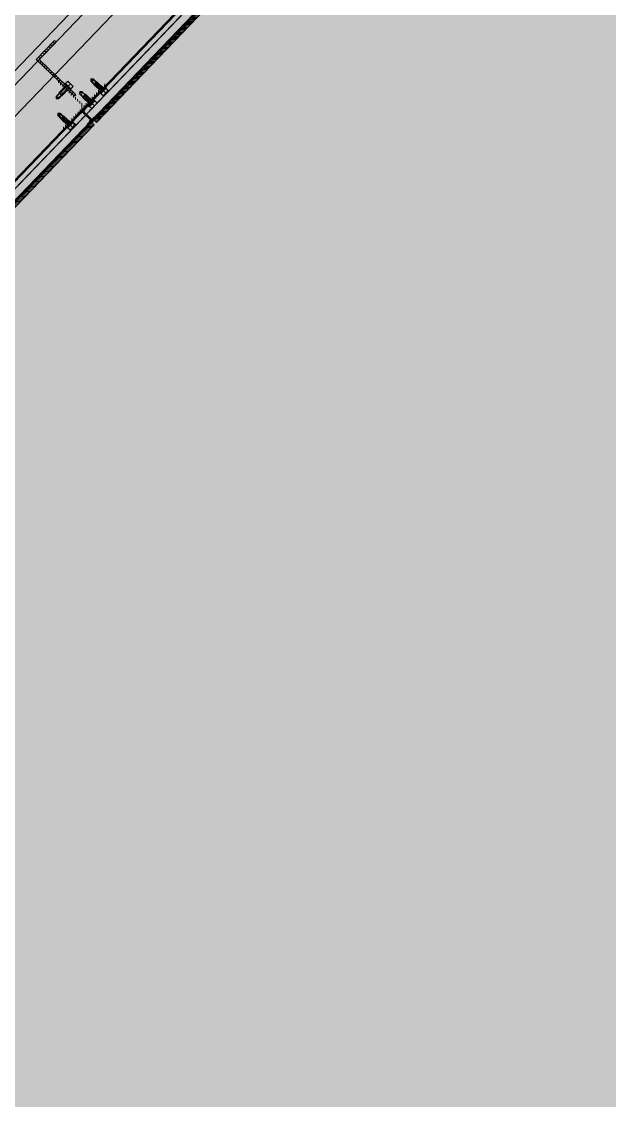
# Model space of a CAD drawing. Header units: metres. Extents: x 678805 to 1359287, y 2747329 to 5497370.
# Drawn here: x 679797.455 to 679798.343, y 2748725.445 to 2748727.075 of the extents above; entities that cross this region are included whole.
import ezdxf

# ---------------------------------------------------------------- set-up
doc = ezdxf.new("R2010")
doc.units = ezdxf.units.M
doc.linetypes.add('XREF_MON_BUILDINGS$0$Hidden', pattern=[0.004, 0.002, -0.002])
doc.linetypes.add('XREF_MON_SFT_TREES$0$HIDDEN', pattern=[0.375, 0.25, -0.125])
for name, color, linetype in [('00_XREF_MON_HSC_PAVEMENT', 7, 'Continuous'), ('00_XREF_TWQ_BUILDINGS', 7, 'Continuous'), ('00_XREF_TWQ_SFT_TREES', 7, 'Continuous'), ('XREF_MON_BUILDINGS$0$00-Modulos DEFINIDOS', 7, 'Continuous'), ('XREF_MON_BUILDINGS$0$00-Modulos ROOFS', 2, 'Continuous'), ('XREF_MON_BUILDINGS$0$02-L-01_Structure t2', 7, 'Continuous'), ('XREF_MON_BUILDINGS$0$02-L-01_Struture aux', 4, 'Continuous'), ('XREF_MON_BUILDINGS$0$02-L-Insulation', 252, 'Continuous'), ('XREF_MON_BUILDINGS$0$02-L-INT Panel', 5, 'Continuous'), ('XREF_MON_BUILDINGS$0$02-L-panel', 5, 'Continuous'), ('XREF_MON_SFT_TREES$0$SL_TREE_CANOPY', 251, 'XREF_MON_SFT_TREES$0$HIDDEN')]:
    doc.layers.add(name, color=color, linetype=linetype)
doc.layers.add('XREF_MON_BUILDINGS$0$0-WIPEOUTS', color=7, linetype='Continuous', true_color=0xffffff)
doc.layers.add('XREF_MON_SFT_TREES$0$SL_TREE_FICUS_RELIGIOSA', color=7, linetype='Continuous', true_color=0x405700)
for name, color, linetype, lineweight in [('XREF_MON_BUILDINGS$0$02-H-251', 251, 'Continuous', 0), ('XREF_MON_BUILDINGS$0$02-H-254', 254, 'Continuous', 0), ('XREF_MON_BUILDINGS$0$02-L-01_Structure L', 7, 'Continuous', 5), ('XREF_MON_BUILDINGS$0$02-L-01_Structure T', 8, 'Continuous', 5), ('XREF_MON_HSC_FURNITURE$0$05-Railing', 8, 'Continuous', 13)]:
    doc.layers.add(name, color=color, linetype=linetype, lineweight=lineweight)
for name, color, linetype, lineweight, true_color in [('XREF_MON_BUILDINGS$0$02-KH-01 Water_Toilets', 7, 'Continuous', 30, 0x3877ff), ('XREF_MON_HSC_FURNITURE$0$05-Railing_wipeout', 7, 'Continuous', 13, 0xfcfcfc), ('XREF_MON_HSC_PAVEMENT$0$03-TR-Pavement_06_Concrete Slab in situ', 7, 'Continuous', 9, 0xf7f7f7)]:
    doc.layers.add(name, color=color, linetype=linetype, lineweight=lineweight, true_color=true_color)
doc.layers.get('XREF_MON_BUILDINGS$0$02-KH-01 Water_Toilets').off()
doc.layers.get('XREF_MON_SFT_TREES$0$SL_TREE_FICUS_RELIGIOSA').off()
doc.linetypes.add('XREF_MON_BUILDINGS$0$BATTING', pattern='A,0.0001,-0.1,[134,ltypeshp.shx,S=0.1,R=0,X=-0.1,Y=0],-0.2,[134,ltypeshp.shx,S=0.1,R=180,X=0.1,Y=0],-0.1', length=0.4001)

# ---------------------------------------------------------------- blocks, each defined once
blk = doc.blocks.new('XREF_MON_BUILDINGS$0$modulo kiosco')
at = {"layer": 'XREF_MON_BUILDINGS$0$0-WIPEOUTS', "true_color": 0xfcfcfc}
h = blk.add_hatch(color=7, dxfattribs=at)
h.dxf.hatch_style = 1
h.paths.add_polyline_path([(119.6986085139215, -61.62058441969566), (119.6986085125245, -56.82058442011476), (124.4986085132696, -56.82058442058042), (124.4986085123383, -61.62058442132547)])
at = {"layer": 'XREF_MON_BUILDINGS$0$00-Modulos ROOFS', "lineweight": 0}
blk.add_lwpolyline([(119.6986085139215, -61.62058441969566), (119.6986085125245, -56.82058442011476), (124.4986085132696, -56.82058442058042), (124.4986085123383, -61.62058442132547)], close=True, dxfattribs=at)
at = {"layer": 'XREF_MON_BUILDINGS$0$00-Modulos ROOFS'}
blk.add_lwpolyline([(124.4986085137352, -57.12058442062698), (124.4986085132696, -56.82058442058042), (124.1986085125245, -56.82058442151174), (119.9986085128039, -56.82058442034759), (119.6986085125245, -56.82058442011476), (119.6986085125245, -57.12058442085981), (119.6986085134558, -61.32058442058042), (119.6986085139215, -61.62058441969566), (119.9986085128039, -61.62058442062698), (124.1986085125245, -61.62058442109264), (124.4986085123383, -61.62058442132547), (124.4986085128039, -61.32058442081325)], close=True, dxfattribs=at)
blk = doc.blocks.new('XREF_MON_BUILDINGS$0$AUTORROSCANTE')
at = {"layer": 'XREF_MON_BUILDINGS$0$02-L-01_Structure t2', "color": 0}
for p, q in [((-31.20000000000002, 5.629165124598842), (-26.19999999999959, 5.62916512459816)), ((-31.19999999999999, -3.410605131648481e-13), (-26.19999999999976, 0)), ((-2.365309734828713, 2.5), (-25, 2.5)), ((0, 0), (-8.999999999999972, 2.5)), ((0, 0), (-3.600692283157343, -1.09366380576239)), ((0, 0), (-2.365309734828713, 2.5)), ((0, 0), (-2.365309734828713, -2.5)), ((-31.20000000000002, -5.629165124598899), (-26.19999999999948, -5.629165124599581)), ((-2.365309734828713, -2.5), (-25, -2.5)), ((-3.600692283157343, -1.09366380576239), (-2.365309734828713, -2.5))]:
    blk.add_line(p, q, dxfattribs=at)
at = {"layer": 'XREF_MON_BUILDINGS$0$02-L-01_Structure t2', "color": 253}
for p, q in [((-25, 3.149999999999977), (-8.999999999999943, 3.150000000000034)), ((-23.47427264461649, -3.14999999999992), (-25, 2.662522019210144)), ((-21.40651940967126, -3.14999999999992), (-23.06020473028568, 3.149999999999864)), ((-19.338766174726, -3.14999999999992), (-20.99245149534045, 3.14999999999992)), ((-17.27101293978083, -3.14999999999992), (-18.92469826039516, 3.150000000000034)), ((-15.20325970483566, -3.14999999999992), (-16.85694502544993, 3.150000000000034)), ((-13.1355064698904, -3.14999999999992), (-14.78919179050473, 3.149999999999977)), ((-11.06775323494514, -3.14999999999992), (-12.72143855555953, 3.149999999999977)), ((-9, -3.14999999999992), (-10.65368532061433, 3.150000000000034)), ((-9, -3.14999999999992), (-8.999999999999972, 3.150000000000034)), ((-25, -3.149999999999977), (-9, -3.149999999999977)), ((-3.600692283157343, -1.09366380576239), (-9, -2.5))]:
    blk.add_line(p, q, dxfattribs=at)
at = {"layer": 'XREF_MON_BUILDINGS$0$02-L-01_Structure t2', "color": 0}
for points in [[(-31.20000000000002, 5.629165124598842), (-26.19999999999996, 5.629165124598842), (-26.19999999999996, -5.629165124599581), (-31.20000000000002, -5.629165124599581)], [(-26.19999999999951, 6.5), (-25, 6.5), (-25, -6.500000000000057), (-26.19999999999951, -6.500000000000057)]]:
    blk.add_lwpolyline(points, close=True, dxfattribs=at)
for centre, start, end in [((-26.98608579049073, 2.367525475711773), 129.2840388374925, 214.1828116507075), ((-26.98608579049073, -2.366719793068796), 145.8304296466695, 230.7332658614822)]:
    blk.add_arc(centre, 4.213914209509284, start, end, dxfattribs=at)
blk = doc.blocks.new('XREF_MON_BUILDINGS$0$ULMA_Montante VV')
at = {"layer": 'XREF_MON_BUILDINGS$0$02-H-251', "ltscale": 125}
h = blk.add_hatch(dxfattribs=at)
h.set_pattern_fill('ANSI31', color=256, scale=0.001, angle=450, style=0)
h.set_pattern_definition([(134.9999999999999, (-0.05125000000043656, -0.00250000000005457), (-0.002245064030267289, -0.002245064030267287), [])])
edge = h.paths.add_edge_path()
edge.add_line((-0.05095000000073924, -0.00250000000005457), (0.04844999999841093, -0.00250000000005457))
edge.add_arc((0.04844999999841093, -0.002200000000129876), 0.0003, 270, 360)
edge.add_line((0.04874999999992724, -0.002200000000129876), (0.04874999999992724, -0.0003000000001520675))
edge.add_arc((0.04844999999841093, -0.0003000000001520675), 0.0003, 0, 90)
edge.add_line((0.04844999999841093, 0), (0, 0))
edge.add_line((0, 0), (0, 0.05719999999996617))
edge.add_arc((-0.0003000000015163096, 0.05719999999996617), 0.0003, 0, 90)
edge.add_line((-0.0003000000015163096, 0.05749999999989086), (-0.002200000000811997, 0.05749999999989086))
edge.add_arc((-0.002200000000811997, 0.05719999999996617), 0.0003, 90, 180)
edge.add_line((-0.002500000000509317, 0.05719999999996617), (-0.002500000000509317, 0))
edge.add_line((-0.002500000000509317, 0), (-0.05095000000073924, 0))
edge.add_arc((-0.05095000000073924, -0.0003000000001520675), 0.0003, 90, 180)
edge.add_line((-0.05125000000043656, -0.0003000000001520675), (-0.05125000000043656, -0.002200000000129876))
edge.add_arc((-0.05095000000073924, -0.002200000000129876), 0.0003, 180, 270)
blk = doc.blocks.new('XREF_MON_BUILDINGS$0$ULMA_Autotaladrante')
at = {"layer": 'XREF_MON_BUILDINGS$0$02-L-01_Structure T', "color": 252}
for p, q in [((-0.02500000000509317, 2.273736754432321e-13), (-0.02263469026956955, 0.00250000000005457)), ((-0.02500000000509317, 2.273736754432321e-13), (-0.01600000000325963, 0.00250000000005457)), ((-0.02500000000509317, 2.273736754432321e-13), (-0.02263469026956955, -0.002499999999599822)), ((-0.02500000000509317, 2.273736754432321e-13), (-0.02139930772136722, -0.001093663805477263)), ((-0.02263469026956955, 0.00250000000005457), (0, 0.00250000000005457)), ((0, 0.003150000000232467), (-0.01600000000325963, 0.003150000000232467)), ((-0.01600000000325963, -0.003149999999777719), (-0.01600000000325963, 0.003150000000232467)), ((-0.01600000000325963, -0.003149999999777719), (-0.01434631468237058, 0.003150000000232467)), ((-0.01393224676803584, -0.003149999999777719), (-0.01227856144714679, 0.003150000000232467)), ((-0.0118644935323573, -0.003149999999777719), (-0.01021080821146825, 0.003150000000232467)), ((-0.00979674029713351, -0.003149999999777719), (-0.008143054976244457, 0.003150000000232467)), ((-0.00772898706190972, -0.003149999999777719), (-0.006075301741020667, 0.003150000000232467)), ((-0.005661233826231182, -0.003149999999777719), (-0.004007548505342129, 0.003150000000232467)), ((-0.003593480591007392, -0.003149999999777719), (-0.001939795270118339, 0.003150000000232467)), ((-0.001525727355783602, -0.003149999999777719), (0, 0.002662522019363678)), ((0.006200000001172157, 0.005629165124673818), (0.001200000000153523, 0.005629165124673818)), ((0.006200000001172157, 2.273736754432321e-13), (0.001200000000153523, 2.273736754432321e-13)), ((-0.02139930772136722, -0.001093663805477263), (-0.02263469026956955, -0.002499999999599822)), ((-0.02263469026956955, -0.002499999999599822), (0, -0.002499999999599822)), ((-0.02139930772136722, -0.001093663805477263), (-0.01600000000325963, -0.002499999999599822)), ((0, -0.003149999999777719), (-0.01600000000325963, -0.003149999999777719)), ((0.006200000001172157, -0.005629165124219071), (0.001200000000153523, -0.005629165124219071))]:
    blk.add_line(p, q, dxfattribs=at)
for points in [[(0.001200000000153523, 0.006499999999959982), (0, 0.006499999999959982), (0, -0.006499999999732609), (0.001200000000153523, -0.006499999999732609)], [(0.006200000001172157, 0.005629165124673818), (0.001200000000153523, 0.005629165124673818), (0.001200000000153523, -0.005629165124219071), (0.006200000001172157, -0.005629165124219071)]]:
    blk.add_lwpolyline(points, close=True, dxfattribs=at)
for centre, start, end in [((0.001986085791031655, 0.002367525475847287), 325.8171883654993, 50.71596115511253), ((0.001986085791031655, -0.002366719792689764), 309.2667341381091, 34.16957033823044)]:
    blk.add_arc(centre, 0.004213914210367771, start, end, dxfattribs=at)
blk = doc.blocks.new('XREF_MON_BUILDINGS$0$ULMA_Escuadra40x80_Seccion')
at = {"layer": 'XREF_MON_BUILDINGS$0$02-H-251', "ltscale": 125}
h = blk.add_hatch(dxfattribs=at)
h.set_pattern_fill('ANSI31', color=256, scale=0.001, angle=360, style=0)
h.set_pattern_definition([(45, (0, 0), (-0.002245064030267288, 0.002245064030267289), [])])
h.paths.add_polyline_path([(0, 0.0799999999994725), (0.002999999989697244, 0.0799999999994725), (0.002999999989697244, 0.002999999999701686), (0.03999999999359716, 0.002999999999701686), (0.03999999999359716, 0), (0, 0)])
at = {"layer": 'XREF_MON_BUILDINGS$0$02-L-01_Structure L', "linetype": 'Continuous'}
blk.add_lwpolyline([(0, 0.0799999999994725), (0.002999999989697244, 0.0799999999994725), (0.002999999989697244, 0.002999999999701686), (0.03999999999359716, 0.002999999999701686), (0.03999999999359716, 0), (0, 0)], close=True, dxfattribs=at)
blk = doc.blocks.new('XREF_MON_BUILDINGS$0$A$C56BF4A3E')
at = {"layer": 'XREF_MON_BUILDINGS$0$02-H-251', "linetype": 'XREF_MON_BUILDINGS$0$Hidden', "ltscale": 125}
h = blk.add_hatch(dxfattribs=at)
h.set_pattern_fill('ANSI31', color=256, scale=0.001, angle=630, style=0)
h.set_pattern_definition([(315, (-170.3341458271663, 256.8731520046165), (0.002245064030267289, 0.002245064030267287), [])])
edge = h.paths.add_edge_path()
edge.add_line((1.235161503146077, 0.02689361729689921), (1.233161503146125, 0.02689361729690276))
edge.add_line((1.233161503146125, 0.02689361729690276), (1.226290008513974, 0.02664820677447821))
edge.add_line((1.226290008513974, 0.02664820677447466), (1.225411175494985, 0.02570412332617167))
edge.add_arc((1.225191590921341, 0.02590853128814885), 0.0003, 587.0499999998804, 677.0499999998917, ccw=False)
edge.add_line((1.22498718295914, 0.0256889467145065), (1.224042912990301, 0.02656795336308448))
edge.add_line((1.224042912990303, 0.02656795336308448), (1.222292594454888, 0.02650544198597871))
edge.add_line((1.222292594454888, 0.02650544198597871), (1.221413725412406, 0.0255613198395892))
edge.add_arc((1.221194140838534, 0.02576572780246877), 0.0003, 587.0499999998804, 677.0499999998772, ccw=False)
edge.add_line((1.220989732876333, 0.02554614322882642), (1.220045424203038, 0.02642518590612752))
edge.add_line((1.22004542420304, 0.02642518590612752), (1.207090120085144, 0.02596249647281823))
edge.add_arc((1.20716150314605, 0.02396377076452794), 0.002, 452.045408488778, 539.9999999998918)
edge.add_line((1.205161503146098, 0.02396377076453149), (1.205161503146085, 0.01723441628470113))
edge.add_line((1.205161503146087, 0.01723441628470113), (1.205161503146069, 0.007893617296723221))
edge.add_line((1.205161503146069, 0.007893617296723221), (1.210311503146027, 0.007893617296712563))
edge.add_line((1.210311503146027, 0.007893617296712563), (1.210311503146025, 0.006893617296508836))
edge.add_line((1.210311503146023, 0.006893617296508836), (1.204994109303563, 0.006893617296519494))
edge.add_arc((1.204994109303563, 0.006593617296822174), 0.0003, 809.9999999998918, 869.9999999998961)
edge.add_line((1.204734301682358, 0.006743617296670834), (1.203071310767287, 0.003863232539483619))
edge.add_arc((1.202811503146084, 0.004013232539332279), 0.0003, 509.9999999998961, 689.9999999998774, ccw=False)
edge.add_line((1.202551695524878, 0.004163232539180939), (1.203868276278721, 0.006443617296973514))
edge.add_arc((1.203608468657514, 0.006593617296822174), 0.0003, 689.9999999998961, 809.9999999998918)
edge.add_line((1.203608468657514, 0.006893617296519494), (1.195861503146126, 0.006893617296533705))
edge.add_line((1.195861503146126, 0.006893617296537258), (1.195861503146128, 0.007893617296740985))
edge.add_line((1.19586150314613, 0.007893617296740985), (1.201861503145988, 0.007893617296730326))
edge.add_line((1.201861503145988, 0.007893617296730326), (1.201861503145992, 0.009643617297086848))
edge.add_arc((1.202111503146043, 0.009643617297083296), 0.0002500000000000272, 359.9999999998918, 539.9999999998918, ccw=False)
edge.add_line((1.202361503146093, 0.009643617297083296), (1.20236150314609, 0.007893617296726774))
edge.add_line((1.20236150314609, 0.007893617296726774), (1.203361503146066, 0.007893617296723221))
edge.add_line((1.203361503146066, 0.007893617296726774), (1.203361503146096, 0.02413804013846388))
edge.add_arc((1.201361503146142, 0.02413804013846743), 0.002, 719.9999999998918, 802.552583149694)
edge.add_line((1.201620735625639, 0.02612116860652236), (1.195711503146088, 0.02689361729697382))
edge.add_line((1.195711503146089, 0.02689361729697382), (1.195711503146093, 0.02869361729697673))
edge.add_line((1.195711503146093, 0.02869361729697673), (1.235161503146081, 0.02869361729690212))
edge.add_line((1.235161503146081, 0.02869361729690212), (1.235161503146077, 0.02689361729689921))
at = {"layer": 'XREF_MON_BUILDINGS$0$02-H-254', "ltscale": 125}
h = blk.add_hatch(dxfattribs=at)
h.set_pattern_fill('ANSI31', color=256, scale=0.0005, angle=270, style=0)
h.set_pattern_definition([(315, (-170.2068422778523, 257.0159102191523), (0.001122532015133644, 0.001122532015133644), [])])
h.paths.add_polyline_path([(1.201661503126498, -2.27018404075352e-12), (0.6067920396707649, -1.143973804573761e-12), (0.6067920396707756, 0.004932188164907814), (1.201661503126509, 0.004930460025818206)])
h = blk.add_hatch(dxfattribs=at)
h.set_pattern_fill('ANSI31', color=256, scale=0.0005, angle=270, style=0)
h.set_pattern_definition([(315, (-170.2068422778523, 257.6159102191522), (0.001122532015133644, 0.001122532015133644), [])])
h.paths.add_polyline_path([(1.8016615031265, -3.40349970429088e-12), (1.206792039670763, -2.280842181789922e-12), (1.206792039670773, 0.004932188163770945), (1.80166150312651, 0.004930460024684891)])
at = {"layer": 'XREF_MON_BUILDINGS$0$02-L-01_Struture aux'}
for p, q in [((0.03223181738328762, 0.02869217211398833), (4.782712843938601, 0.02869228319033823)), ((4.782712843940036, 0.02683148525789747), (0.03223181738328762, 0.02683148526689649))]:
    blk.add_line(p, q, dxfattribs=at)
at = {"layer": 'XREF_MON_BUILDINGS$0$02-L-01_Struture aux', "linetype": 'XREF_MON_BUILDINGS$0$Hidden'}
for p, q in [((1.235161503146081, 0.02869361729690212), (1.195711503146093, 0.02869361729697673)), ((1.195711503146093, 0.02869361729697673), (1.195711503146089, 0.02689361729697382)), ((1.201620735625639, 0.02612116860652236), (1.195711503146089, 0.02689361729697382)), ((1.203361503146095, 0.02413804013846388), (1.203361503146066, 0.007893617296726774)), ((1.205161503146098, 0.02396377076453149), (1.205161503146087, 0.01723441628470113)), ((1.205161503146087, 0.01723441628470113), (1.205161503146069, 0.007893617296723221)), ((1.207090120085141, 0.02596249647281823), (1.22004542420304, 0.02642518590612752)), ((1.220989732876333, 0.02554614322882642), (1.22004542420304, 0.02642518590612752)), ((1.221413725412404, 0.02556131983958565), (1.222292594454888, 0.02650544198597871)), ((1.222292594454888, 0.02650544198597871), (1.224042912990303, 0.02656795336308448)), ((1.22498718295914, 0.0256889467145065), (1.224042912990303, 0.02656795336308448)), ((1.225411175494983, 0.02570412332617522), (1.226290008513974, 0.02664820677447466)), ((1.226290008513974, 0.02664820677447466), (1.233161503146125, 0.02689361729690276)), ((1.23391150314605, 0.02689361729689921), (1.233161503146125, 0.02689361729690276)), ((1.235161503146077, 0.02689361729689921), (1.233161503146125, 0.02689361729690276)), ((1.235161503146081, 0.02869361729690212), (1.235161503146077, 0.02689361729689921)), ((1.201661503145981, 0.007893617296730326), (1.19586150314613, 0.007893617296740985)), ((1.19586150314613, 0.007893617296740985), (1.195861503146126, 0.006893617296537258)), ((1.203608468657514, 0.006893617296519494), (1.195861503146126, 0.006893617296537258)), ((1.201661503146042, 0.009643617297086848), (1.201661503145981, 0.007893617296730326)), ((1.202161503146087, 0.009643617297083296), (1.202161503146083, 0.007893617296726774)), ((1.203361503146066, 0.007893617296726774), (1.202161503146083, 0.007893617296726774)), ((1.202551695524878, 0.004163232539180939), (1.203868276278719, 0.006443617296973514)), ((1.203071310767289, 0.003863232539483619), (1.204734301682358, 0.006743617296670834)), ((1.210311503146023, 0.006893617296508836), (1.204994109303563, 0.006893617296519494)), ((1.210311503146027, 0.007893617296712563), (1.205161503146069, 0.007893617296723221)), ((1.210311503146027, 0.007893617296712563), (1.210311503146023, 0.006893617296508836))]:
    blk.add_line(p, q, dxfattribs=at)
at = {"layer": 'XREF_MON_BUILDINGS$0$02-L-01_Struture aux'}
for points in [[(4.677795854006792, 0.00770692994390032), (0.03223181738328762, 0.007706933661783211)], [(0.03223181738328762, 0.006936781791981872), (4.677795854006792, 0.006936778074098982)]]:
    blk.add_lwpolyline(points, dxfattribs=at)
at = {"layer": 'XREF_MON_BUILDINGS$0$02-L-01_Struture aux', "linetype": 'XREF_MON_BUILDINGS$0$Hidden'}
for centre, radius, start, end in [((1.201361503146142, 0.02413804013846743), 0.002, 359.9999999998917, 82.55258314944416), ((1.20716150314605, 0.02396377076452794), 0.002, 92.0454084859886, 179.9999999998917), ((1.221194140838534, 0.02576572780246877), 0.0003, 227.0499999938588, 317.0499999280945), ((1.225191590921341, 0.02590853128814885), 0.0003, 227.0499999938588, 317.0500000256486), ((1.201911503146036, 0.009643617297086848), 0.0002500000000000272, 359.9999999998917, 179.9999999998917), ((1.202811503146084, 0.004013232539332279), 0.0003, 150.0000000316023, 330.0000000316028), ((1.203608468657514, 0.006593617296822174), 0.0003, 330.0000000316028, 89.99999999989171), ((1.204994109303563, 0.006593617296822174), 0.0003, 89.99999999989171, 150.0000000316023)]:
    blk.add_arc(centre, radius, start, end, dxfattribs=at)
at = {"layer": 'XREF_MON_BUILDINGS$0$02-L-Insulation', "linetype": 'XREF_MON_BUILDINGS$0$BATTING', "ltscale": 0.08}
blk.add_line((0.08535283128422932, 0.09473075020678934), (5.110634532114307, 0.09798582951128054), dxfattribs=at)
at = {"layer": 'XREF_MON_BUILDINGS$0$02-L-INT Panel', "linetype": 'Continuous'}
for p, q in [((4.528097383963182, 0.1430973839546397), (0.2880973839595988, 0.1430973839587395)), ((4.688097383963491, 0.1280973839546391), (0.1280973839582664, 0.1280973839567068)), ((0.1280973839569519, 0.1280973839580213), (4.688097383961004, 0.1280973839507489)), ((4.528097383963182, 0.1280973839565505), (0.4630973839547785, 0.1280973839606503))]:
    blk.add_line(p, q, dxfattribs=at)
at = {"layer": 'XREF_MON_BUILDINGS$0$02-L-panel'}
blk.add_line((4.200944176126566, 0.0049204027500096), (0.02386288463216601, 0.004932537467283282), dxfattribs=at)
for points in [[(0.6067920396707756, 0.004930839573127344), (0.6067920396707649, -1.143973804573761e-12), (1.201661503126498, -2.27018404075352e-12), (1.201661503126509, 0.00492548569448914), (0.6067920396707756, 0.004930839573127344)], [(1.206792039670773, 0.004930839571994028), (1.206792039670763, -2.280842181789922e-12), (1.8016615031265, -3.40349970429088e-12), (1.80166150312651, 0.004925485693355824), (1.206792039670773, 0.004930839571994028)]]:
    blk.add_lwpolyline(points, dxfattribs=at)
at = {"layer": 'XREF_MON_BUILDINGS$0$02-L-panel', "ltscale": 125}
blk.add_lwpolyline([(1.201661503126509, 0.00492548569448914), (1.201661503126498, -2.27018404075352e-12)], dxfattribs=at)
at = {"layer": 'XREF_MON_BUILDINGS$0$02-L-01_Struture aux', "xscale": -1}
for name, p, rotation in [('XREF_MON_BUILDINGS$0$ULMA_Escuadra40x80_Seccion', (1.212511131233541, 0.131264705626144), 180), ('XREF_MON_BUILDINGS$0$ULMA_Montante VV', (1.210011131232559, 0.03119361729708814), 359.9999999998918), ('XREF_MON_BUILDINGS$0$ULMA_Autotaladrante', (1.215511131221302, 0.06852811013322935), 179.9905178906979), ('XREF_MON_BUILDINGS$0$ULMA_Autotaladrante', (1.222778821536238, 0.02532093643451105), 89.99525894782539)]:
    blk.add_blockref(name, p, dxfattribs=dict(at, rotation=rotation))
at = {"layer": 'XREF_MON_BUILDINGS$0$02-L-01_Struture aux', "xscale": 0.001000000003841706, "yscale": 0.001000000003841706, "zscale": 0.001000000003841706, "rotation": 89.9999999998918}
for p in [(1.176563796566263, 0.05164361720112609), (1.248406843041273, 0.05152106941104861)]:
    blk.add_blockref('XREF_MON_BUILDINGS$0$AUTORROSCANTE', p, dxfattribs=at)
blk = doc.blocks.new('XREF_MON_BUILDINGS')
at = {"layer": 'XREF_MON_BUILDINGS$0$02-KH-01 Water_Toilets', "linetype": 'Continuous', "rotation": 316.1928188575132}
blk.add_blockref('XREF_MON_BUILDINGS$0$modulo kiosco', (679749.5534484748, 2748856.745546778), dxfattribs=at)
at = {"layer": 'XREF_MON_BUILDINGS$0$00-Modulos DEFINIDOS', "rotation": 46.19281888744088}
blk.add_blockref('XREF_MON_BUILDINGS$0$A$C56BF4A3E', (679796.732175735, 2748726.052066282), dxfattribs=at)
blk = doc.blocks.new('XREF_MON_SFT_TREES$0$Ficus_religiosa')
at = {"layer": 'XREF_MON_SFT_TREES$0$SL_TREE_CANOPY', "linetype": 'XREF_MON_SFT_TREES$0$HIDDEN'}
blk.add_circle((2.328306436538696e-10, 4.656612873077393e-10), 6, dxfattribs=at)
blk = doc.blocks.new('XREF_MON_SFT_TREES')
at = {"layer": 'XREF_MON_SFT_TREES$0$SL_TREE_FICUS_RELIGIOSA', "rotation": 25.44812939262281}
blk.add_blockref('XREF_MON_SFT_TREES$0$Ficus_religiosa', (679793.501589522, 2748720.897710971), dxfattribs=at)
blk = doc.blocks.new('XREF_MON_HSC_PAVEMENT')
at = {"layer": 'XREF_MON_HSC_PAVEMENT$0$03-TR-Pavement_06_Concrete Slab in situ', "linetype": 'Continuous'}
h = blk.add_hatch(color=256, dxfattribs=at)
h.dxf.hatch_style = 1
h.paths.add_polyline_path([(679804.7077948553, 2748731.756308476), (679798.2444824101, 2748737.944727983), (679788.909462892, 2748731.061581339), (679796.7322374614, 2748723.557927816)])
blk = doc.blocks.new('XREF_MON_HSC_FURNITURE')
at = {"layer": 'XREF_MON_HSC_FURNITURE$0$05-Railing_wipeout', "true_color": 0xfcfcfc, "extrusion": (3.300366368000009e-06, 8.143224356277003e-07, 0.9999999999942222)}
h = blk.add_hatch(color=7, dxfattribs=at)
h.dxf.hatch_style = 1
h.paths.add_polyline_path([(679795.5942838362, 2748702.548701115), (679839.3202355269, 2748729.817911333), (679839.4261320379, 2748729.648040663), (679795.6911966103, 2748702.393057329)])
at = {"layer": 'XREF_MON_HSC_FURNITURE$0$05-Railing', "extrusion": (3.300366368000009e-06, 8.143224356277003e-07, 0.9999999999942222), "elevation": 4.482070226772229}
blk.add_lwpolyline([(679795.5942838362, 2748702.548701115), (679839.3202355269, 2748729.817911333), (679839.4261320379, 2748729.648040663), (679795.6911966103, 2748702.393057329)], close=True, dxfattribs=at)

msp = doc.modelspace()

# ---------------------------------------------------------------- block references
at = {"layer": '00_XREF_MON_HSC_PAVEMENT'}
msp.add_blockref('XREF_MON_HSC_PAVEMENT', (0, 0), dxfattribs=at)

# ---------------------------------------------------------------- next in the draw order: block references
at = {"layer": '00_XREF_TWQ_BUILDINGS'}
msp.add_blockref('XREF_MON_BUILDINGS', (0, 0), dxfattribs=at)

# ---------------------------------------------------------------- next in the draw order: block references
msp.add_blockref('XREF_MON_BUILDINGS', (0, 0))

# ---------------------------------------------------------------- next in the draw order: block references
msp.add_blockref('XREF_MON_HSC_FURNITURE', (0, 0), dxfattribs=at)
at = {"layer": '00_XREF_TWQ_SFT_TREES'}
msp.add_blockref('XREF_MON_SFT_TREES', (0, 0), dxfattribs=at)

doc.saveas('drawing.dxf')
